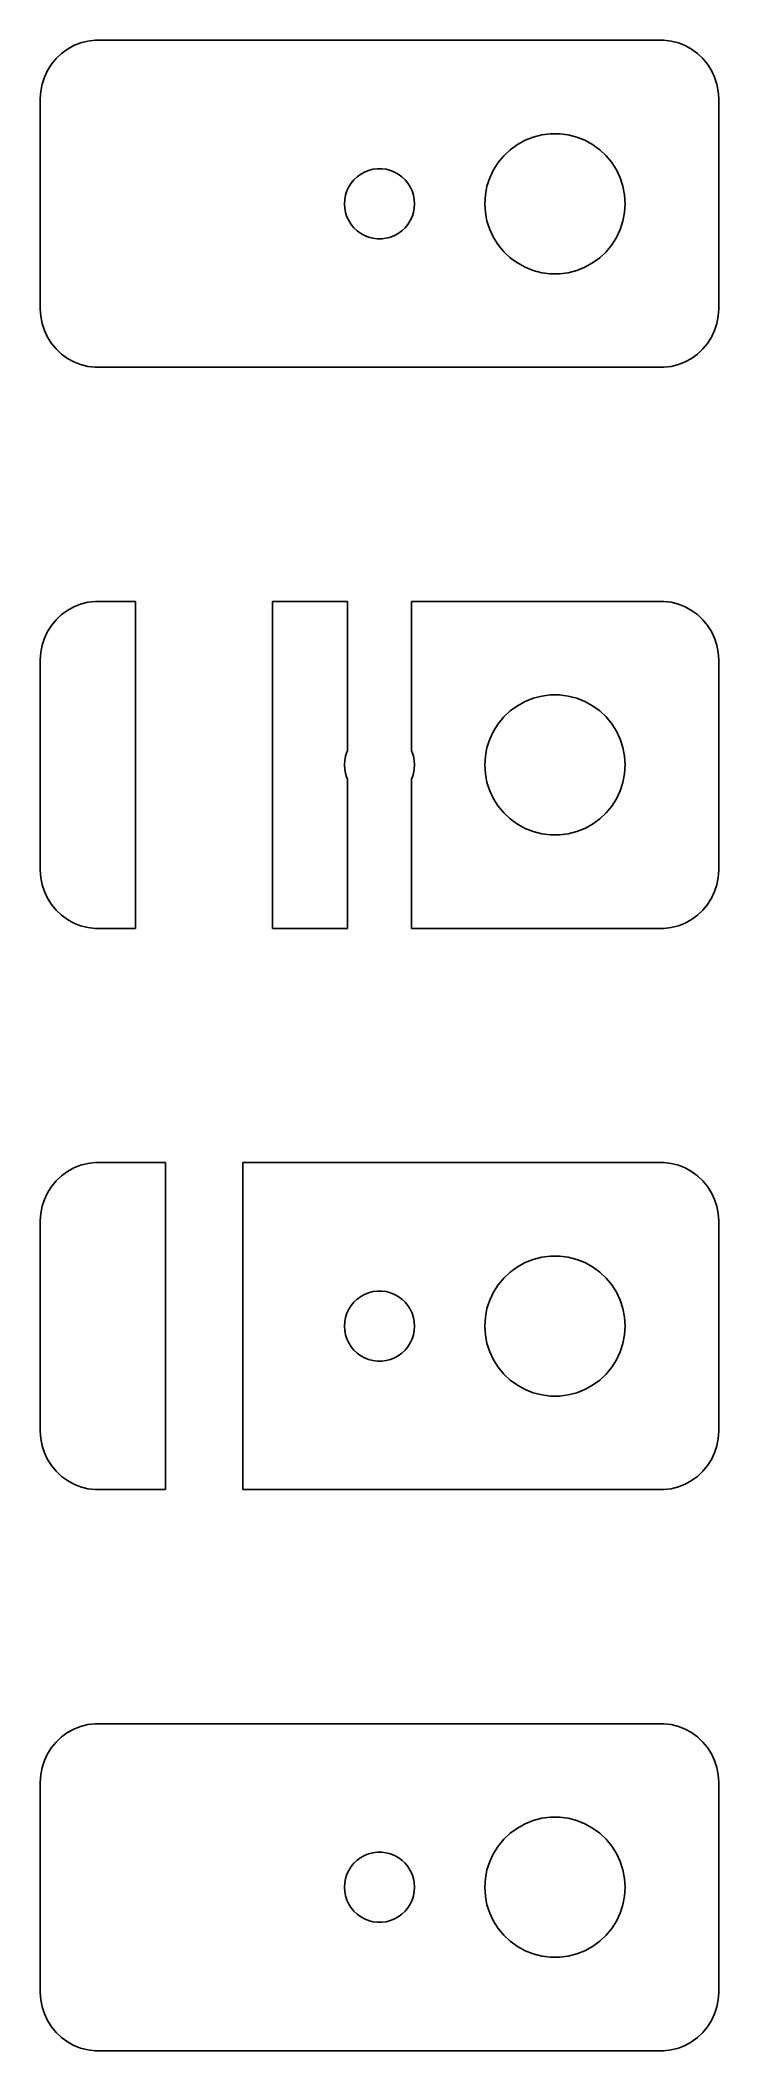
# Model space of a CAD drawing. Header units: metres. Extents: x -14.5 to 14.5, y -7 to 79.
import ezdxf

# ---------------------------------------------------------------- set-up
doc = ezdxf.new("R2010")
doc.units = ezdxf.units.M

msp = doc.modelspace()

# ---------------------------------------------------------------- linework, layer by layer
for p, q in [((-13.5936, 78.4263), (-13.8224, 78.2114)), ((-13.3396, 78.6108), (-13.5936, 78.4263)), ((-13.0644, 78.7621), (-13.3396, 78.6108)), ((-12.7725, 78.8776), (-13.0644, 78.7621)), ((-12.4684, 78.9557), (-12.7725, 78.8776)), ((-12.157, 78.9951), (-12.4684, 78.9557)), ((12.157, 78.9951), (-12.157, 78.9951)), ((12.4684, 78.9557), (12.157, 78.9951)), ((12.7725, 78.8776), (12.4684, 78.9557)), ((13.0644, 78.7621), (12.7725, 78.8776)), ((13.3396, 78.6108), (13.0644, 78.7621)), ((13.5936, 78.4263), (13.3396, 78.6108)), ((13.8224, 78.2114), (13.5936, 78.4263)), ((-14.3244, 77.4203), (-14.4214, 77.1217)), ((-14.1908, 77.7044), (-14.3244, 77.4203)), ((-14.0225, 77.9695), (-14.1908, 77.7044)), ((-13.8224, 78.2114), (-14.0225, 77.9695)), ((14.0225, 77.9695), (13.8224, 78.2114)), ((14.1908, 77.7044), (14.0225, 77.9695)), ((14.3244, 77.4203), (14.1908, 77.7044)), ((14.4214, 77.1217), (14.3244, 77.4203)), ((-14.4803, 76.8133), (-14.5, 76.5)), ((-14.4214, 77.1217), (-14.4803, 76.8133)), ((14.4803, 76.8133), (14.4214, 77.1217)), ((14.5, 76.5), (14.4803, 76.8133)), ((-14.5, 76.5), (-14.5, 67.5)), ((14.5, 67.5), (14.5, 76.5)), ((6.22266, 74.7145), (6.57294, 74.8532)), ((6.57294, 74.8532), (6.93785, 74.9469)), ((6.93785, 74.9469), (7.31161, 74.9941)), ((7.31161, 74.9941), (7.68837, 74.9941)), ((7.68837, 74.9941), (8.06213, 74.9469)), ((8.06213, 74.9469), (8.42705, 74.8532)), ((8.42705, 74.8532), (8.77733, 74.7145)), ((5.07294, 73.7634), (5.31308, 74.0536)), ((5.31308, 74.0536), (5.58772, 74.3115)), ((5.58772, 74.3115), (5.89252, 74.533)), ((5.89252, 74.533), (6.22266, 74.7145)), ((8.77733, 74.7145), (9.10747, 74.533)), ((9.10747, 74.533), (9.41226, 74.3115)), ((9.41226, 74.3115), (9.6869, 74.0536)), ((9.6869, 74.0536), (9.92705, 73.7634)), ((-1.09344, 73.0268), (-0.956131, 73.1558)), ((-0.956131, 73.1558), (-0.803726, 73.2665)), ((-0.803726, 73.2665), (-0.638657, 73.3572)), ((-0.638657, 73.3572), (-0.463516, 73.4266)), ((-0.463516, 73.4266), (-0.281067, 73.4734)), ((-0.281067, 73.4734), (-0.094177, 73.497)), ((-0.094177, 73.497), (0.094177, 73.497)), ((0.094177, 73.497), (0.281067, 73.4734)), ((0.281067, 73.4734), (0.463516, 73.4266)), ((0.463516, 73.4266), (0.638657, 73.3572)), ((0.638657, 73.3572), (0.803726, 73.2665)), ((0.803726, 73.2665), (0.956131, 73.1558)), ((0.956131, 73.1558), (1.09344, 73.0268)), ((4.59424, 72.7461), (4.71066, 73.1044)), ((4.71066, 73.1044), (4.87108, 73.4453)), ((4.87108, 73.4453), (5.07294, 73.7634)), ((9.92705, 73.7634), (10.1289, 73.4453)), ((10.1289, 73.4453), (10.2893, 73.1044)), ((10.2893, 73.1044), (10.4057, 72.7461)), ((-1.48816, 72.188), (-1.45287, 72.373)), ((-1.45287, 72.373), (-1.39465, 72.5522)), ((-1.39465, 72.5522), (-1.31445, 72.7226)), ((-1.31445, 72.7226), (-1.21352, 72.8817)), ((-1.21352, 72.8817), (-1.09344, 73.0268)), ((1.09344, 73.0268), (1.21352, 72.8817)), ((1.21352, 72.8817), (1.31445, 72.7226)), ((1.31445, 72.7226), (1.39465, 72.5522)), ((1.39465, 72.5522), (1.45287, 72.373)), ((1.45287, 72.373), (1.48816, 72.188)), ((4.5, 72), (4.52365, 72.376)), ((4.52365, 72.376), (4.59424, 72.7461)), ((10.4057, 72.7461), (10.4763, 72.376)), ((10.4763, 72.376), (10.5, 72)), ((-1.5, 72), (-1.48816, 72.188)), ((-1.48816, 71.812), (-1.5, 72)), ((-1.45287, 71.627), (-1.48816, 71.812)), ((-1.39465, 71.4478), (-1.45287, 71.627)), ((-1.31445, 71.2774), (-1.39465, 71.4478)), ((1.39465, 71.4478), (1.31445, 71.2774)), ((1.45287, 71.627), (1.39465, 71.4478)), ((1.48816, 71.812), (1.45287, 71.627)), ((1.48816, 72.188), (1.5, 72)), ((1.5, 72), (1.48816, 71.812)), ((4.52365, 71.624), (4.5, 72)), ((4.59424, 71.2539), (4.52365, 71.624)), ((10.4763, 71.624), (10.4057, 71.2539)), ((10.5, 72), (10.4763, 71.624)), ((-1.21352, 71.1183), (-1.31445, 71.2774)), ((-1.09344, 70.9732), (-1.21352, 71.1183)), ((-0.956131, 70.8442), (-1.09344, 70.9732)), ((-0.803726, 70.7335), (-0.956131, 70.8442)), ((-0.638657, 70.6428), (-0.803726, 70.7335)), ((-0.463516, 70.5734), (-0.638657, 70.6428)), ((-0.281067, 70.5266), (-0.463516, 70.5734)), ((-0.094177, 70.503), (-0.281067, 70.5266)), ((0.281067, 70.5266), (0.094177, 70.503)), ((0.463516, 70.5734), (0.281067, 70.5266)), ((0.638657, 70.6428), (0.463516, 70.5734)), ((0.803726, 70.7335), (0.638657, 70.6428)), ((0.956131, 70.8442), (0.803726, 70.7335)), ((1.09344, 70.9732), (0.956131, 70.8442)), ((1.21352, 71.1183), (1.09344, 70.9732)), ((1.31445, 71.2774), (1.21352, 71.1183)), ((4.71066, 70.8956), (4.59424, 71.2539)), ((4.87108, 70.5547), (4.71066, 70.8956)), ((5.07294, 70.2366), (4.87108, 70.5547)), ((10.1289, 70.5547), (9.92705, 70.2366)), ((10.2893, 70.8956), (10.1289, 70.5547)), ((10.4057, 71.2539), (10.2893, 70.8956)), ((0.094177, 70.503), (-0.094177, 70.503)), ((5.31308, 69.9464), (5.07294, 70.2366)), ((5.58772, 69.6885), (5.31308, 69.9464)), ((5.89252, 69.467), (5.58772, 69.6885)), ((9.41226, 69.6885), (9.10747, 69.467)), ((9.6869, 69.9464), (9.41226, 69.6885)), ((9.92705, 70.2366), (9.6869, 69.9464)), ((6.22266, 69.2855), (5.89252, 69.467)), ((6.57294, 69.1468), (6.22266, 69.2855)), ((6.93785, 69.0531), (6.57294, 69.1468)), ((7.31161, 69.0059), (6.93785, 69.0531)), ((7.68837, 69.0059), (7.31161, 69.0059)), ((8.06213, 69.0531), (7.68837, 69.0059)), ((8.42705, 69.1468), (8.06213, 69.0531)), ((8.77733, 69.2855), (8.42705, 69.1468)), ((9.10747, 69.467), (8.77733, 69.2855)), ((-14.5, 67.5), (-14.4803, 67.1867)), ((-14.4803, 67.1867), (-14.4214, 66.8783)), ((14.4214, 66.8783), (14.4803, 67.1867)), ((14.4803, 67.1867), (14.5, 67.5)), ((-14.4214, 66.8783), (-14.3244, 66.5797)), ((-14.3244, 66.5797), (-14.1908, 66.2956)), ((-14.1908, 66.2956), (-14.0225, 66.0305)), ((14.0225, 66.0305), (14.1908, 66.2956)), ((14.1908, 66.2956), (14.3244, 66.5797)), ((14.3244, 66.5797), (14.4214, 66.8783)), ((-14.0225, 66.0305), (-13.8224, 65.7886)), ((-13.8224, 65.7886), (-13.5936, 65.5737)), ((-13.5936, 65.5737), (-13.3396, 65.3892)), ((-13.3396, 65.3892), (-13.0644, 65.2379)), ((13.0644, 65.2379), (13.3396, 65.3892)), ((13.3396, 65.3892), (13.5936, 65.5737)), ((13.5936, 65.5737), (13.8224, 65.7886)), ((13.8224, 65.7886), (14.0225, 66.0305)), ((-13.0644, 65.2379), (-12.7725, 65.1224)), ((-12.7725, 65.1224), (-12.4684, 65.0443)), ((-12.4684, 65.0443), (-12.157, 65.0049)), ((-12.157, 65.0049), (12.157, 65.0049)), ((12.157, 65.0049), (12.4684, 65.0443)), ((12.4684, 65.0443), (12.7725, 65.1224)), ((12.7725, 65.1224), (13.0644, 65.2379)), ((-13.8224, 54.2114), (-14.0225, 53.9695)), ((-13.5936, 54.4263), (-13.8224, 54.2114)), ((-13.3396, 54.6108), (-13.5936, 54.4263)), ((-13.0644, 54.7621), (-13.3396, 54.6108)), ((-12.7725, 54.8776), (-13.0644, 54.7621)), ((-12.4684, 54.9557), (-12.7725, 54.8776)), ((-12.157, 54.9951), (-12.4684, 54.9557)), ((-10.4336, 54.9951), (-12.157, 54.9951)), ((-10.4336, 41.0049), (-10.4336, 54.9951)), ((-1.37216, 54.9951), (-4.56638, 54.9951)), ((-4.56638, 54.9951), (-4.56638, 41.0049)), ((-1.37216, 48.6), (-1.37216, 54.9951)), ((12.157, 54.9951), (1.37216, 54.9951)), ((1.37216, 54.9951), (1.37216, 48.6)), ((12.4684, 54.9557), (12.157, 54.9951)), ((12.7725, 54.8776), (12.4684, 54.9557)), ((13.0644, 54.7621), (12.7725, 54.8776)), ((13.3396, 54.6108), (13.0644, 54.7621)), ((13.5936, 54.4263), (13.3396, 54.6108)), ((13.8224, 54.2114), (13.5936, 54.4263)), ((14.0225, 53.9695), (13.8224, 54.2114)), ((-14.3244, 53.4203), (-14.4214, 53.1217)), ((-14.1908, 53.7044), (-14.3244, 53.4203)), ((-14.0225, 53.9695), (-14.1908, 53.7044)), ((14.1908, 53.7044), (14.0225, 53.9695)), ((14.3244, 53.4203), (14.1908, 53.7044)), ((14.4214, 53.1217), (14.3244, 53.4203)), ((-14.4803, 52.8133), (-14.5, 52.5)), ((-14.5, 52.5), (-14.5, 43.5)), ((-14.4214, 53.1217), (-14.4803, 52.8133)), ((14.4803, 52.8133), (14.4214, 53.1217)), ((14.5, 52.5), (14.4803, 52.8133)), ((14.5, 43.5), (14.5, 52.5)), ((6.22266, 50.7145), (6.57294, 50.8532)), ((6.57294, 50.8532), (6.93785, 50.9469)), ((6.93785, 50.9469), (7.31161, 50.9941)), ((7.31161, 50.9941), (7.68837, 50.9941)), ((7.68837, 50.9941), (8.06213, 50.9469)), ((8.06213, 50.9469), (8.42705, 50.8532)), ((8.42705, 50.8532), (8.77733, 50.7145)), ((5.07294, 49.7634), (5.31308, 50.0536)), ((5.31308, 50.0536), (5.58772, 50.3115)), ((5.58772, 50.3115), (5.89252, 50.533)), ((5.89252, 50.533), (6.22266, 50.7145)), ((8.77733, 50.7145), (9.10747, 50.533)), ((9.10747, 50.533), (9.41226, 50.3115)), ((9.41226, 50.3115), (9.6869, 50.0536)), ((9.6869, 50.0536), (9.92705, 49.7634)), ((4.59424, 48.7461), (4.71066, 49.1044)), ((4.71066, 49.1044), (4.87108, 49.4453)), ((4.87108, 49.4453), (5.07294, 49.7634)), ((9.92705, 49.7634), (10.1289, 49.4453)), ((10.1289, 49.4453), (10.2893, 49.1044)), ((10.2893, 49.1044), (10.4057, 48.7461)), ((-1.5, 48), (-1.48816, 48.188)), ((-1.48816, 48.188), (-1.45287, 48.373)), ((-1.45287, 48.373), (-1.39465, 48.5522)), ((-1.39465, 48.5522), (-1.37216, 48.6)), ((1.37216, 48.6), (1.39465, 48.5522)), ((1.39465, 48.5522), (1.45287, 48.373)), ((1.45287, 48.373), (1.48816, 48.188)), ((1.48816, 48.188), (1.5, 48)), ((4.5, 48), (4.52365, 48.376)), ((4.52365, 48.376), (4.59424, 48.7461)), ((10.4057, 48.7461), (10.4763, 48.376)), ((10.4763, 48.376), (10.5, 48)), ((-1.48816, 47.812), (-1.5, 48)), ((-1.45287, 47.627), (-1.48816, 47.812)), ((-1.39465, 47.4478), (-1.45287, 47.627)), ((-1.37216, 47.4), (-1.39465, 47.4478)), ((-1.37216, 41.0049), (-1.37216, 47.4)), ((1.39465, 47.4478), (1.37216, 47.4)), ((1.37216, 47.4), (1.37216, 41.0049)), ((1.45287, 47.627), (1.39465, 47.4478)), ((1.48816, 47.812), (1.45287, 47.627)), ((1.5, 48), (1.48816, 47.812)), ((4.52365, 47.624), (4.5, 48)), ((4.59424, 47.2539), (4.52365, 47.624)), ((10.4763, 47.624), (10.4057, 47.2539)), ((10.5, 48), (10.4763, 47.624)), ((4.71066, 46.8956), (4.59424, 47.2539)), ((4.87108, 46.5547), (4.71066, 46.8956)), ((5.07294, 46.2366), (4.87108, 46.5547)), ((10.1289, 46.5547), (9.92705, 46.2366)), ((10.2893, 46.8956), (10.1289, 46.5547)), ((10.4057, 47.2539), (10.2893, 46.8956)), ((5.31308, 45.9464), (5.07294, 46.2366)), ((5.58772, 45.6885), (5.31308, 45.9464)), ((5.89252, 45.467), (5.58772, 45.6885)), ((9.41226, 45.6885), (9.10747, 45.467)), ((9.6869, 45.9464), (9.41226, 45.6885)), ((9.92705, 46.2366), (9.6869, 45.9464)), ((6.22266, 45.2855), (5.89252, 45.467)), ((6.57294, 45.1468), (6.22266, 45.2855)), ((6.93785, 45.0531), (6.57294, 45.1468)), ((7.31161, 45.0059), (6.93785, 45.0531)), ((7.68837, 45.0059), (7.31161, 45.0059)), ((8.06213, 45.0531), (7.68837, 45.0059)), ((8.42705, 45.1468), (8.06213, 45.0531)), ((8.77733, 45.2855), (8.42705, 45.1468)), ((9.10747, 45.467), (8.77733, 45.2855)), ((-14.5, 43.5), (-14.4803, 43.1867)), ((-14.4803, 43.1867), (-14.4214, 42.8783)), ((14.4214, 42.8783), (14.4803, 43.1867)), ((14.4803, 43.1867), (14.5, 43.5)), ((-14.4214, 42.8783), (-14.3244, 42.5797)), ((-14.3244, 42.5797), (-14.1908, 42.2956)), ((-14.1908, 42.2956), (-14.0225, 42.0305)), ((14.0225, 42.0305), (14.1908, 42.2956)), ((14.1908, 42.2956), (14.3244, 42.5797)), ((14.3244, 42.5797), (14.4214, 42.8783)), ((-14.0225, 42.0305), (-13.8224, 41.7886)), ((-13.8224, 41.7886), (-13.5936, 41.5737)), ((-13.5936, 41.5737), (-13.3396, 41.3892)), ((-13.3396, 41.3892), (-13.0644, 41.2379)), ((13.0644, 41.2379), (13.3396, 41.3892)), ((13.3396, 41.3892), (13.5936, 41.5737)), ((13.5936, 41.5737), (13.8224, 41.7886)), ((13.8224, 41.7886), (14.0225, 42.0305)), ((-13.0644, 41.2379), (-12.7725, 41.1224)), ((-12.7725, 41.1224), (-12.4684, 41.0443)), ((-12.4684, 41.0443), (-12.157, 41.0049)), ((-12.157, 41.0049), (-10.4336, 41.0049)), ((-4.56638, 41.0049), (-1.37216, 41.0049)), ((1.37216, 41.0049), (12.157, 41.0049)), ((12.157, 41.0049), (12.4684, 41.0443)), ((12.4684, 41.0443), (12.7725, 41.1224)), ((12.7725, 41.1224), (13.0644, 41.2379)), ((-12.157, 30.9951), (-12.4684, 30.9557)), ((-9.15286, 30.9951), (-12.157, 30.9951)), ((-9.15286, 17.0049), (-9.15286, 30.9951)), ((12.157, 30.9951), (-5.84712, 30.9951)), ((-5.84712, 30.9951), (-5.84712, 17.0049)), ((12.4684, 30.9557), (12.157, 30.9951)), ((-13.8224, 30.2114), (-14.0225, 29.9695)), ((-13.5936, 30.4263), (-13.8224, 30.2114)), ((-13.3396, 30.6108), (-13.5936, 30.4263)), ((-13.0644, 30.7621), (-13.3396, 30.6108)), ((-12.7725, 30.8776), (-13.0644, 30.7621)), ((-12.4684, 30.9557), (-12.7725, 30.8776)), ((12.7725, 30.8776), (12.4684, 30.9557)), ((13.0644, 30.7621), (12.7725, 30.8776)), ((13.3396, 30.6108), (13.0644, 30.7621)), ((13.5936, 30.4263), (13.3396, 30.6108)), ((13.8224, 30.2114), (13.5936, 30.4263)), ((14.0225, 29.9695), (13.8224, 30.2114)), ((-14.3244, 29.4203), (-14.4214, 29.1217)), ((-14.1908, 29.7044), (-14.3244, 29.4203)), ((-14.0225, 29.9695), (-14.1908, 29.7044)), ((14.1908, 29.7044), (14.0225, 29.9695)), ((14.3244, 29.4203), (14.1908, 29.7044)), ((14.4214, 29.1217), (14.3244, 29.4203)), ((-14.4803, 28.8133), (-14.5, 28.5)), ((-14.5, 28.5), (-14.5, 19.5)), ((-14.4214, 29.1217), (-14.4803, 28.8133)), ((14.4803, 28.8133), (14.4214, 29.1217)), ((14.5, 28.5), (14.4803, 28.8133)), ((14.5, 19.5), (14.5, 28.5)), ((5.89252, 26.533), (6.22266, 26.7145)), ((6.22266, 26.7145), (6.57294, 26.8532)), ((6.57294, 26.8532), (6.93785, 26.9469)), ((6.93785, 26.9469), (7.31161, 26.9941)), ((7.31161, 26.9941), (7.68837, 26.9941)), ((7.68837, 26.9941), (8.06213, 26.9469)), ((8.06213, 26.9469), (8.42705, 26.8532)), ((8.42705, 26.8532), (8.77733, 26.7145)), ((8.77733, 26.7145), (9.10747, 26.533)), ((5.07294, 25.7634), (5.31308, 26.0536)), ((5.31308, 26.0536), (5.58772, 26.3115)), ((5.58772, 26.3115), (5.89252, 26.533)), ((9.10747, 26.533), (9.41226, 26.3115)), ((9.41226, 26.3115), (9.6869, 26.0536)), ((9.6869, 26.0536), (9.92705, 25.7634)), ((-1.21352, 24.8817), (-1.09344, 25.0268)), ((-1.09344, 25.0268), (-0.956131, 25.1558)), ((-0.956131, 25.1558), (-0.803726, 25.2665)), ((-0.803726, 25.2665), (-0.638657, 25.3572)), ((-0.638657, 25.3572), (-0.463516, 25.4266)), ((-0.463516, 25.4266), (-0.281067, 25.4734)), ((-0.281067, 25.4734), (-0.094177, 25.497)), ((-0.094177, 25.497), (0.094177, 25.497)), ((0.094177, 25.497), (0.281067, 25.4734)), ((0.281067, 25.4734), (0.463516, 25.4266)), ((0.463516, 25.4266), (0.638657, 25.3572)), ((0.638657, 25.3572), (0.803726, 25.2665)), ((0.803726, 25.2665), (0.956131, 25.1558)), ((0.956131, 25.1558), (1.09344, 25.0268)), ((1.09344, 25.0268), (1.21352, 24.8817)), ((4.59424, 24.7461), (4.71066, 25.1044)), ((4.71066, 25.1044), (4.87108, 25.4453)), ((4.87108, 25.4453), (5.07294, 25.7634)), ((9.92705, 25.7634), (10.1289, 25.4453)), ((10.1289, 25.4453), (10.2893, 25.1044)), ((10.2893, 25.1044), (10.4057, 24.7461)), ((-1.5, 24), (-1.48816, 24.188)), ((-1.48816, 24.188), (-1.45287, 24.373)), ((-1.45287, 24.373), (-1.39465, 24.5522)), ((-1.39465, 24.5522), (-1.31445, 24.7226)), ((-1.31445, 24.7226), (-1.21352, 24.8817)), ((1.21352, 24.8817), (1.31445, 24.7226)), ((1.31445, 24.7226), (1.39465, 24.5522)), ((1.39465, 24.5522), (1.45287, 24.373)), ((1.45287, 24.373), (1.48816, 24.188)), ((1.48816, 24.188), (1.5, 24)), ((4.5, 24), (4.52365, 24.376)), ((4.52365, 24.376), (4.59424, 24.7461)), ((10.4057, 24.7461), (10.4763, 24.376)), ((10.4763, 24.376), (10.5, 24)), ((-1.48816, 23.812), (-1.5, 24)), ((-1.45287, 23.627), (-1.48816, 23.812)), ((-1.39465, 23.4478), (-1.45287, 23.627)), ((-1.31445, 23.2774), (-1.39465, 23.4478)), ((-1.21352, 23.1183), (-1.31445, 23.2774)), ((1.31445, 23.2774), (1.21352, 23.1183)), ((1.39465, 23.4478), (1.31445, 23.2774)), ((1.45287, 23.627), (1.39465, 23.4478)), ((1.48816, 23.812), (1.45287, 23.627)), ((1.5, 24), (1.48816, 23.812)), ((4.52365, 23.624), (4.5, 24)), ((4.59424, 23.2539), (4.52365, 23.624)), ((4.71066, 22.8956), (4.59424, 23.2539)), ((10.4057, 23.2539), (10.2893, 22.8956)), ((10.4763, 23.624), (10.4057, 23.2539)), ((10.5, 24), (10.4763, 23.624)), ((-1.09344, 22.9732), (-1.21352, 23.1183)), ((-0.956131, 22.8442), (-1.09344, 22.9732)), ((-0.803726, 22.7335), (-0.956131, 22.8442)), ((-0.638657, 22.6428), (-0.803726, 22.7335)), ((-0.463516, 22.5734), (-0.638657, 22.6428)), ((-0.281067, 22.5266), (-0.463516, 22.5734)), ((-0.094177, 22.503), (-0.281067, 22.5266)), ((0.094177, 22.503), (-0.094177, 22.503)), ((0.281067, 22.5266), (0.094177, 22.503)), ((0.463516, 22.5734), (0.281067, 22.5266)), ((0.638657, 22.6428), (0.463516, 22.5734)), ((0.803726, 22.7335), (0.638657, 22.6428)), ((0.956131, 22.8442), (0.803726, 22.7335)), ((1.09344, 22.9732), (0.956131, 22.8442)), ((1.21352, 23.1183), (1.09344, 22.9732)), ((4.87108, 22.5547), (4.71066, 22.8956)), ((5.07294, 22.2366), (4.87108, 22.5547)), ((10.1289, 22.5547), (9.92705, 22.2366)), ((10.2893, 22.8956), (10.1289, 22.5547)), ((5.31308, 21.9464), (5.07294, 22.2366)), ((5.58772, 21.6885), (5.31308, 21.9464)), ((5.89252, 21.467), (5.58772, 21.6885)), ((9.41226, 21.6885), (9.10747, 21.467)), ((9.6869, 21.9464), (9.41226, 21.6885)), ((9.92705, 22.2366), (9.6869, 21.9464)), ((6.22266, 21.2855), (5.89252, 21.467)), ((6.57294, 21.1468), (6.22266, 21.2855)), ((6.93785, 21.0531), (6.57294, 21.1468)), ((7.31161, 21.0059), (6.93785, 21.0531)), ((7.68837, 21.0059), (7.31161, 21.0059)), ((8.06213, 21.0531), (7.68837, 21.0059)), ((8.42705, 21.1468), (8.06213, 21.0531)), ((8.77733, 21.2855), (8.42705, 21.1468)), ((9.10747, 21.467), (8.77733, 21.2855)), ((-14.5, 19.5), (-14.4803, 19.1867)), ((-14.4803, 19.1867), (-14.4214, 18.8783)), ((14.4214, 18.8783), (14.4803, 19.1867)), ((14.4803, 19.1867), (14.5, 19.5)), ((-14.4214, 18.8783), (-14.3244, 18.5797)), ((-14.3244, 18.5797), (-14.1908, 18.2956)), ((-14.1908, 18.2956), (-14.0225, 18.0305)), ((14.0225, 18.0305), (14.1908, 18.2956)), ((14.1908, 18.2956), (14.3244, 18.5797)), ((14.3244, 18.5797), (14.4214, 18.8783)), ((-14.0225, 18.0305), (-13.8224, 17.7886)), ((-13.8224, 17.7886), (-13.5936, 17.5737)), ((-13.5936, 17.5737), (-13.3396, 17.3892)), ((-13.3396, 17.3892), (-13.0644, 17.2379)), ((-13.0644, 17.2379), (-12.7725, 17.1224)), ((12.7725, 17.1224), (13.0644, 17.2379)), ((13.0644, 17.2379), (13.3396, 17.3892)), ((13.3396, 17.3892), (13.5936, 17.5737)), ((13.5936, 17.5737), (13.8224, 17.7886)), ((13.8224, 17.7886), (14.0225, 18.0305)), ((-12.7725, 17.1224), (-12.4684, 17.0443)), ((-12.4684, 17.0443), (-12.157, 17.0049)), ((-12.157, 17.0049), (-9.15286, 17.0049)), ((-5.84712, 17.0049), (12.157, 17.0049)), ((12.157, 17.0049), (12.4684, 17.0443)), ((12.4684, 17.0443), (12.7725, 17.1224)), ((-12.4684, 6.9557), (-12.7725, 6.87764)), ((-12.157, 6.99506), (-12.4684, 6.9557)), ((12.157, 6.99506), (-12.157, 6.99506)), ((12.4684, 6.9557), (12.157, 6.99506)), ((12.7725, 6.87764), (12.4684, 6.9557)), ((-13.8224, 6.21136), (-14.0225, 5.96945)), ((-13.5936, 6.42627), (-13.8224, 6.21136)), ((-13.3396, 6.61081), (-13.5936, 6.42627)), ((-13.0644, 6.76205), (-13.3396, 6.61081)), ((-12.7725, 6.87764), (-13.0644, 6.76205)), ((13.0644, 6.76205), (12.7725, 6.87764)), ((13.3396, 6.61081), (13.0644, 6.76205)), ((13.5936, 6.42627), (13.3396, 6.61081)), ((13.8224, 6.21136), (13.5936, 6.42627)), ((14.0225, 5.96945), (13.8224, 6.21136)), ((-14.3244, 5.4203), (-14.4214, 5.12172)), ((-14.1908, 5.70438), (-14.3244, 5.4203)), ((-14.0225, 5.96945), (-14.1908, 5.70438)), ((14.1908, 5.70438), (14.0225, 5.96945)), ((14.3244, 5.4203), (14.1908, 5.70438)), ((14.4214, 5.12172), (14.3244, 5.4203)), ((-14.4803, 4.81332), (-14.5, 4.5)), ((-14.5, 4.5), (-14.5, -4.5)), ((-14.4214, 5.12172), (-14.4803, 4.81332)), ((14.4803, 4.81332), (14.4214, 5.12172)), ((14.5, 4.5), (14.4803, 4.81332)), ((14.5, -4.5), (14.5, 4.5)), ((5.89252, 2.53297), (6.22266, 2.71448)), ((6.22266, 2.71448), (6.57294, 2.85316)), ((6.57294, 2.85316), (6.93785, 2.94685)), ((6.93785, 2.94685), (7.31161, 2.99408)), ((7.31161, 2.99408), (7.68837, 2.99408)), ((7.68837, 2.99408), (8.06213, 2.94685)), ((8.06213, 2.94685), (8.42705, 2.85316)), ((8.42705, 2.85316), (8.77733, 2.71448)), ((8.77733, 2.71448), (9.10747, 2.53297)), ((4.87108, 1.44525), (5.07294, 1.76335)), ((5.07294, 1.76335), (5.31308, 2.05363)), ((5.31308, 2.05363), (5.58772, 2.31154)), ((5.58772, 2.31154), (5.89252, 2.53297)), ((9.10747, 2.53297), (9.41226, 2.31154)), ((9.41226, 2.31154), (9.6869, 2.05363)), ((9.6869, 2.05363), (9.92705, 1.76335)), ((9.92705, 1.76335), (10.1289, 1.44525)), ((-1.31445, 0.722626), (-1.21352, 0.881668)), ((-1.21352, 0.881668), (-1.09344, 1.02681)), ((-1.09344, 1.02681), (-0.956131, 1.15576)), ((-0.956131, 1.15576), (-0.803726, 1.26648)), ((-0.803726, 1.26648), (-0.638657, 1.35724)), ((-0.638657, 1.35724), (-0.463516, 1.42657)), ((-0.463516, 1.42657), (-0.281067, 1.47342)), ((-0.281067, 1.47342), (-0.094177, 1.49704)), ((-0.094177, 1.49704), (0.094177, 1.49704)), ((0.094177, 1.49704), (0.281067, 1.47342)), ((0.281067, 1.47342), (0.463516, 1.42657)), ((0.463516, 1.42657), (0.638657, 1.35724)), ((0.638657, 1.35724), (0.803726, 1.26648)), ((0.803726, 1.26648), (0.956131, 1.15576)), ((0.956131, 1.15576), (1.09344, 1.02681)), ((1.09344, 1.02681), (1.21352, 0.881668)), ((1.21352, 0.881668), (1.31445, 0.722626)), ((4.59424, 0.746063), (4.71066, 1.10437)), ((4.71066, 1.10437), (4.87108, 1.44525)), ((10.1289, 1.44525), (10.2893, 1.10437)), ((10.2893, 1.10437), (10.4057, 0.746063)), ((-1.5, 0), (-1.48816, 0.187988)), ((-1.48816, -0.187988), (-1.5, 0)), ((-1.48816, 0.187988), (-1.45287, 0.373032)), ((-1.45287, 0.373032), (-1.39465, 0.552185)), ((-1.39465, 0.552185), (-1.31445, 0.722626)), ((1.31445, 0.722626), (1.39465, 0.552185)), ((1.39465, 0.552185), (1.45287, 0.373032)), ((1.45287, 0.373032), (1.48816, 0.187988)), ((1.48816, 0.187988), (1.5, 0)), ((1.5, 0), (1.48816, -0.187988)), ((4.5, 0), (4.52365, 0.375992)), ((4.52365, -0.375992), (4.5, 0)), ((4.52365, 0.375992), (4.59424, 0.746063)), ((10.4057, 0.746063), (10.4763, 0.375992)), ((10.4763, 0.375992), (10.5, 0)), ((10.5, 0), (10.4763, -0.375992)), ((-1.45287, -0.373032), (-1.48816, -0.187988)), ((-1.39465, -0.552185), (-1.45287, -0.373032)), ((-1.31445, -0.722626), (-1.39465, -0.552185)), ((-1.21352, -0.881668), (-1.31445, -0.722626)), ((1.31445, -0.722626), (1.21352, -0.881668)), ((1.39465, -0.552185), (1.31445, -0.722626)), ((1.45287, -0.373032), (1.39465, -0.552185)), ((1.48816, -0.187988), (1.45287, -0.373032)), ((4.59424, -0.746063), (4.52365, -0.375992)), ((4.71066, -1.10437), (4.59424, -0.746063)), ((10.4057, -0.746063), (10.2893, -1.10437)), ((10.4763, -0.375992), (10.4057, -0.746063)), ((-1.09344, -1.02681), (-1.21352, -0.881668)), ((-0.956131, -1.15576), (-1.09344, -1.02681)), ((-0.803726, -1.26648), (-0.956131, -1.15576)), ((-0.638657, -1.35724), (-0.803726, -1.26648)), ((-0.463516, -1.42657), (-0.638657, -1.35724)), ((-0.281067, -1.47342), (-0.463516, -1.42657)), ((-0.094177, -1.49704), (-0.281067, -1.47342)), ((0.094177, -1.49704), (-0.094177, -1.49704)), ((0.281067, -1.47342), (0.094177, -1.49704)), ((0.463516, -1.42657), (0.281067, -1.47342)), ((0.638657, -1.35724), (0.463516, -1.42657)), ((0.803726, -1.26648), (0.638657, -1.35724)), ((0.956131, -1.15576), (0.803726, -1.26648)), ((1.09344, -1.02681), (0.956131, -1.15576)), ((1.21352, -0.881668), (1.09344, -1.02681)), ((4.87108, -1.44525), (4.71066, -1.10437)), ((5.07294, -1.76335), (4.87108, -1.44525)), ((10.1289, -1.44525), (9.92705, -1.76335)), ((10.2893, -1.10437), (10.1289, -1.44525)), ((5.31308, -2.05363), (5.07294, -1.76335)), ((5.58772, -2.31154), (5.31308, -2.05363)), ((5.89252, -2.53297), (5.58772, -2.31154)), ((6.22266, -2.71448), (5.89252, -2.53297)), ((9.10747, -2.53297), (8.77733, -2.71448)), ((9.41226, -2.31154), (9.10747, -2.53297)), ((9.6869, -2.05363), (9.41226, -2.31154)), ((9.92705, -1.76335), (9.6869, -2.05363)), ((6.57294, -2.85316), (6.22266, -2.71448)), ((6.93785, -2.94685), (6.57294, -2.85316)), ((7.31161, -2.99408), (6.93785, -2.94685)), ((7.68837, -2.99408), (7.31161, -2.99408)), ((8.06213, -2.94685), (7.68837, -2.99408)), ((8.42705, -2.85316), (8.06213, -2.94685)), ((8.77733, -2.71448), (8.42705, -2.85316)), ((-14.5, -4.5), (-14.4803, -4.81332)), ((-14.4803, -4.81332), (-14.4214, -5.12172)), ((-14.4214, -5.12172), (-14.3244, -5.4203)), ((14.3244, -5.4203), (14.4214, -5.12172)), ((14.4214, -5.12172), (14.4803, -4.81332)), ((14.4803, -4.81332), (14.5, -4.5)), ((-14.3244, -5.4203), (-14.1908, -5.70438)), ((-14.1908, -5.70438), (-14.0225, -5.96945)), ((-14.0225, -5.96945), (-13.8224, -6.21136)), ((13.8224, -6.21136), (14.0225, -5.96945)), ((14.0225, -5.96945), (14.1908, -5.70438)), ((14.1908, -5.70438), (14.3244, -5.4203)), ((-13.8224, -6.21136), (-13.5936, -6.42627)), ((-13.5936, -6.42627), (-13.3396, -6.61081)), ((-13.3396, -6.61081), (-13.0644, -6.76205)), ((-13.0644, -6.76205), (-12.7725, -6.87764)), ((-12.7725, -6.87764), (-12.4684, -6.9557)), ((12.4684, -6.9557), (12.7725, -6.87764)), ((12.7725, -6.87764), (13.0644, -6.76205)), ((13.0644, -6.76205), (13.3396, -6.61081)), ((13.3396, -6.61081), (13.5936, -6.42627)), ((13.5936, -6.42627), (13.8224, -6.21136)), ((-12.4684, -6.9557), (-12.157, -6.99506)), ((-12.157, -6.99506), (12.157, -6.99506)), ((12.157, -6.99506), (12.4684, -6.9557))]:
    msp.add_line(p, q)

doc.saveas('drawing.dxf')
